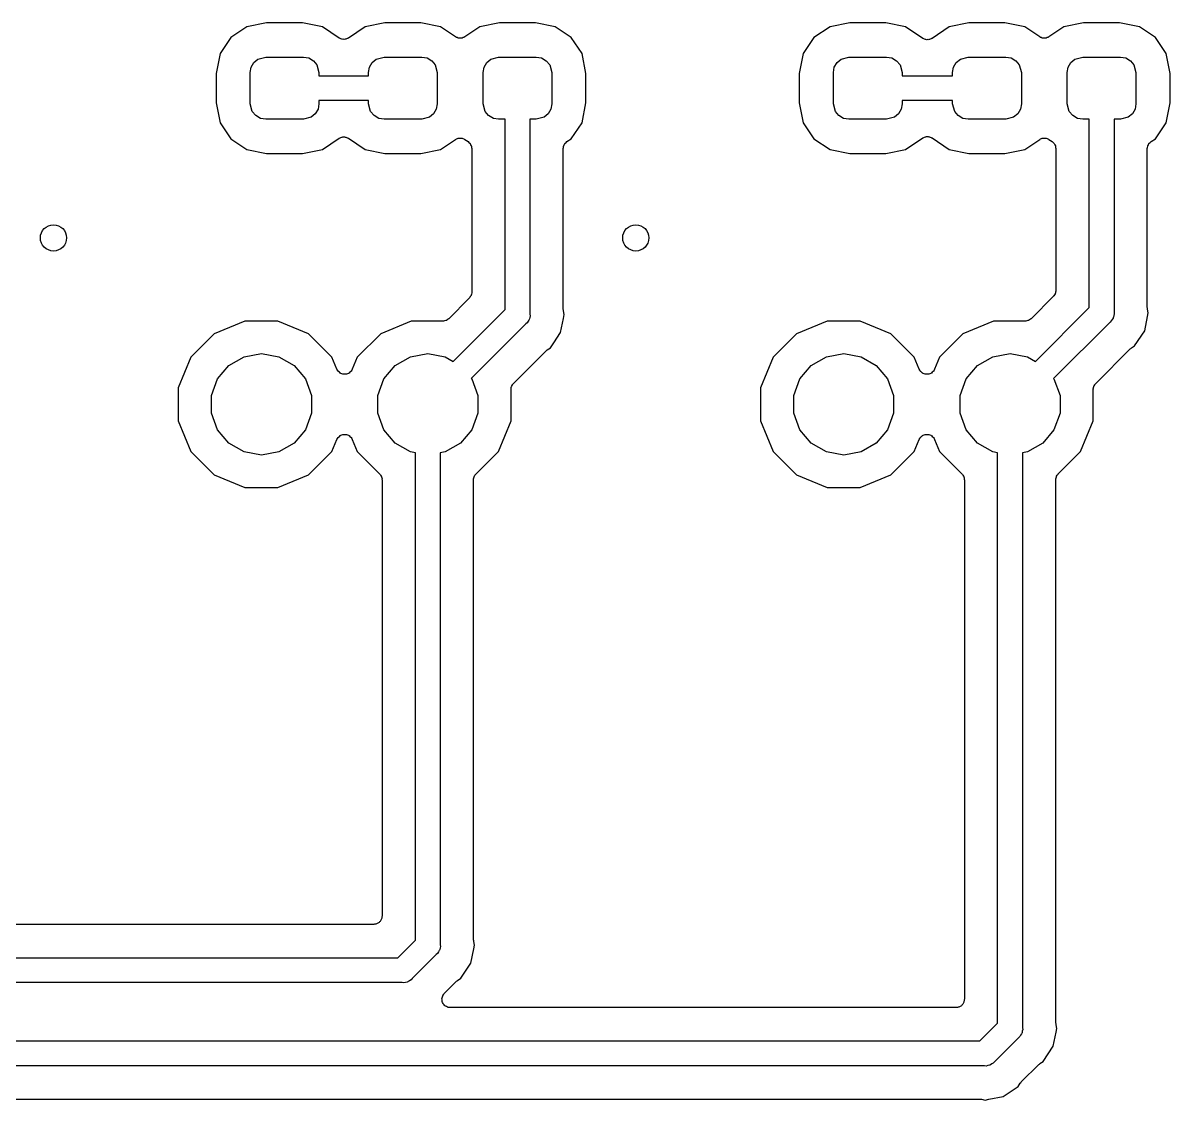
# Model space of a CAD drawing. Extents: x 40 to 164, y -163 to -60.
# Drawn here: x 82.85 to 100.36, y -146.13 to -129.69 of the extents above; entities that cross this region are included whole.
import ezdxf

# ---------------------------------------------------------------- set-up
doc = ezdxf.new("R2010")
doc.units = 0
doc.header["$MEASUREMENT"] = 0
doc.layers.add('BLACK', color=7, linetype='CONTINUOUS')

msp = doc.modelspace()

# ---------------------------------------------------------------- linework, layer by layer
at = {"layer": 'BLACK', "linetype": 'CONTINUOUS'}
for p, q in [((86.2634, -129.748), (86.0183, -129.911)), ((86.565, -129.688), (86.2634, -129.748)), ((87.115, -129.688), (86.565, -129.688)), ((87.4166, -129.748), (87.115, -129.688)), ((87.6724, -129.919), (87.4166, -129.748)), ((88.0694, -129.748), (87.8136, -129.919)), ((88.371, -129.688), (88.0694, -129.748)), ((88.921, -129.688), (88.371, -129.688)), ((89.2226, -129.748), (88.921, -129.688)), ((89.4504, -129.9), (89.2226, -129.748)), ((89.8194, -129.748), (89.5916, -129.9)), ((90.121, -129.688), (89.8194, -129.748)), ((90.671, -129.688), (90.121, -129.688)), ((90.9726, -129.748), (90.671, -129.688)), ((91.2177, -129.911), (90.9726, -129.748)), ((95.1674, -129.748), (94.9223, -129.911)), ((95.469, -129.688), (95.1674, -129.748)), ((96.019, -129.688), (95.469, -129.688)), ((96.3206, -129.748), (96.019, -129.688)), ((96.5834, -129.923), (96.3206, -129.748)), ((96.9874, -129.748), (96.7246, -129.923)), ((97.289, -129.688), (96.9874, -129.748)), ((97.839, -129.688), (97.289, -129.688)), ((98.1406, -129.748), (97.839, -129.688)), ((98.3684, -129.9), (98.1406, -129.748)), ((98.7374, -129.748), (98.5096, -129.9)), ((99.039, -129.688), (98.7374, -129.748)), ((99.589, -129.688), (99.039, -129.688)), ((99.8906, -129.748), (99.589, -129.688)), ((100.136, -129.911), (99.8906, -129.748)), ((86.0183, -129.911), (85.8546, -130.156)), ((87.6801, -129.922), (87.6724, -129.919)), ((87.6868, -129.927), (87.6801, -129.922)), ((87.7001, -129.931), (87.6868, -129.927)), ((87.7128, -129.936), (87.7001, -129.931)), ((87.7212, -129.937), (87.7128, -129.936)), ((87.7292, -129.939), (87.7212, -129.937)), ((87.743, -129.938), (87.7292, -129.939)), ((87.7568, -129.939), (87.743, -129.938)), ((87.7648, -129.937), (87.7568, -129.939)), ((87.7732, -129.936), (87.7648, -129.937)), ((87.7859, -129.931), (87.7732, -129.936)), ((87.7992, -129.927), (87.7859, -129.931)), ((87.8059, -129.922), (87.7992, -129.927)), ((87.8136, -129.919), (87.8059, -129.922)), ((89.4581, -129.903), (89.4504, -129.9)), ((89.4648, -129.908), (89.4581, -129.903)), ((89.4781, -129.912), (89.4648, -129.908)), ((89.4908, -129.918), (89.4781, -129.912)), ((89.4992, -129.918), (89.4908, -129.918)), ((89.5072, -129.92), (89.4992, -129.918)), ((89.521, -129.92), (89.5072, -129.92)), ((89.5348, -129.92), (89.521, -129.92)), ((89.5428, -129.918), (89.5348, -129.92)), ((89.5512, -129.918), (89.5428, -129.918)), ((89.5639, -129.912), (89.5512, -129.918)), ((89.5772, -129.908), (89.5639, -129.912)), ((89.5839, -129.903), (89.5772, -129.908)), ((89.5916, -129.9), (89.5839, -129.903)), ((91.3814, -130.156), (91.2177, -129.911)), ((94.9223, -129.911), (94.7586, -130.156)), ((96.5911, -129.927), (96.5834, -129.923)), ((96.5978, -129.931), (96.5911, -129.927)), ((96.6111, -129.935), (96.5978, -129.931)), ((96.6238, -129.941), (96.6111, -129.935)), ((96.6322, -129.941), (96.6238, -129.941)), ((96.6402, -129.944), (96.6322, -129.941)), ((96.654, -129.943), (96.6402, -129.944)), ((96.6678, -129.944), (96.654, -129.943)), ((96.6758, -129.941), (96.6678, -129.944)), ((96.6842, -129.941), (96.6758, -129.941)), ((96.6969, -129.935), (96.6842, -129.941)), ((96.7102, -129.931), (96.6969, -129.935)), ((96.7169, -129.927), (96.7102, -129.931)), ((96.7246, -129.923), (96.7169, -129.927)), ((98.3761, -129.903), (98.3684, -129.9)), ((98.3828, -129.908), (98.3761, -129.903)), ((98.3961, -129.912), (98.3828, -129.908)), ((98.4088, -129.918), (98.3961, -129.912)), ((98.4172, -129.918), (98.4088, -129.918)), ((98.4252, -129.92), (98.4172, -129.918)), ((98.439, -129.92), (98.4252, -129.92)), ((98.4528, -129.92), (98.439, -129.92)), ((98.4608, -129.918), (98.4528, -129.92)), ((98.4692, -129.918), (98.4608, -129.918)), ((98.4819, -129.912), (98.4692, -129.918)), ((98.4952, -129.908), (98.4819, -129.912)), ((98.5019, -129.903), (98.4952, -129.908)), ((98.5096, -129.9), (98.5019, -129.903)), ((100.299, -130.156), (100.136, -129.911)), ((85.8546, -130.156), (85.7946, -130.458)), ((86.3293, -130.364), (86.3706, -130.293)), ((86.3706, -130.293), (86.4337, -130.24)), ((86.4337, -130.24), (86.5525, -130.208)), ((86.5525, -130.208), (87.1275, -130.208)), ((87.1275, -130.208), (87.2087, -130.222)), ((87.2087, -130.222), (87.2802, -130.264)), ((87.2802, -130.264), (87.3332, -130.327)), ((88.1353, -130.364), (88.1766, -130.293)), ((88.1766, -130.293), (88.2398, -130.24)), ((88.2398, -130.24), (88.3585, -130.208)), ((88.3585, -130.208), (88.9335, -130.208)), ((88.9335, -130.208), (89.0147, -130.222)), ((89.0147, -130.222), (89.0862, -130.264)), ((89.0862, -130.264), (89.1392, -130.327)), ((89.8853, -130.364), (89.9266, -130.293)), ((89.9266, -130.293), (89.9898, -130.24)), ((89.9898, -130.24), (90.1085, -130.208)), ((90.1085, -130.208), (90.6835, -130.208)), ((90.6835, -130.208), (90.7647, -130.222)), ((90.7647, -130.222), (90.8362, -130.264)), ((90.8362, -130.264), (90.8892, -130.327)), ((91.4414, -130.458), (91.3814, -130.156)), ((94.7586, -130.156), (94.6986, -130.458)), ((95.2333, -130.364), (95.2746, -130.293)), ((95.2746, -130.293), (95.3377, -130.24)), ((95.3377, -130.24), (95.4565, -130.208)), ((95.4565, -130.208), (96.0315, -130.208)), ((96.0315, -130.208), (96.1127, -130.222)), ((96.1127, -130.222), (96.1842, -130.264)), ((96.1842, -130.264), (96.2372, -130.327)), ((97.0533, -130.364), (97.0946, -130.293)), ((97.0946, -130.293), (97.1577, -130.24)), ((97.1577, -130.24), (97.2765, -130.208)), ((97.2765, -130.208), (97.8515, -130.208)), ((97.8515, -130.208), (97.9327, -130.222)), ((97.9327, -130.222), (98.0042, -130.264)), ((98.0042, -130.264), (98.0572, -130.327)), ((98.8033, -130.364), (98.8446, -130.293)), ((98.8446, -130.293), (98.9077, -130.24)), ((98.9077, -130.24), (99.0265, -130.208)), ((99.0265, -130.208), (99.6015, -130.208)), ((99.6015, -130.208), (99.6827, -130.222)), ((99.6827, -130.222), (99.7542, -130.264)), ((99.7542, -130.264), (99.8072, -130.327)), ((100.359, -130.458), (100.299, -130.156)), ((85.7946, -130.458), (85.7946, -130.908)), ((86.315, -130.445), (86.3293, -130.364)), ((86.315, -130.921), (86.315, -130.445)), ((87.3332, -130.327), (87.365, -130.445)), ((87.365, -130.445), (87.365, -130.493)), ((88.121, -130.445), (88.1353, -130.364)), ((88.121, -130.493), (88.121, -130.445)), ((89.1392, -130.327), (89.171, -130.445)), ((89.171, -130.445), (89.171, -130.921)), ((89.871, -130.445), (89.8853, -130.364)), ((89.871, -130.921), (89.871, -130.445)), ((90.8892, -130.327), (90.921, -130.445)), ((90.921, -130.445), (90.921, -130.921)), ((91.4414, -130.908), (91.4414, -130.458)), ((94.6986, -130.458), (94.6986, -130.908)), ((95.219, -130.445), (95.2333, -130.364)), ((95.219, -130.921), (95.219, -130.445)), ((96.2372, -130.327), (96.269, -130.445)), ((96.269, -130.445), (96.269, -130.493)), ((97.039, -130.445), (97.0533, -130.364)), ((97.039, -130.493), (97.039, -130.445)), ((98.0572, -130.327), (98.089, -130.445)), ((98.089, -130.445), (98.089, -130.921)), ((98.789, -130.445), (98.8033, -130.364)), ((98.789, -130.921), (98.789, -130.445)), ((99.8072, -130.327), (99.839, -130.445)), ((99.839, -130.445), (99.839, -130.921)), ((100.359, -130.908), (100.359, -130.458)), ((87.365, -130.493), (88.121, -130.493)), ((96.269, -130.493), (97.039, -130.493)), ((85.7946, -130.908), (85.8546, -131.21)), ((86.3468, -131.039), (86.315, -130.921)), ((87.365, -130.921), (87.3507, -131.002)), ((88.121, -130.874), (87.365, -130.874)), ((87.365, -130.874), (87.365, -130.921)), ((88.121, -130.921), (88.121, -130.874)), ((88.1528, -131.039), (88.121, -130.921)), ((89.171, -130.921), (89.1567, -131.002)), ((89.9028, -131.039), (89.871, -130.921)), ((90.921, -130.921), (90.9067, -131.002)), ((91.3814, -131.21), (91.4414, -130.908)), ((94.6986, -130.908), (94.7586, -131.21)), ((95.2508, -131.039), (95.219, -130.921)), ((96.269, -130.921), (96.2547, -131.002)), ((97.039, -130.874), (96.269, -130.874)), ((96.269, -130.874), (96.269, -130.921)), ((97.039, -130.921), (97.039, -130.874)), ((97.0708, -131.039), (97.039, -130.921)), ((98.089, -130.921), (98.0747, -131.002)), ((98.8208, -131.039), (98.789, -130.921)), ((99.839, -130.921), (99.8247, -131.002)), ((100.299, -131.21), (100.359, -130.908)), ((86.3998, -131.102), (86.3468, -131.039)), ((86.4713, -131.144), (86.3998, -131.102)), ((86.5525, -131.158), (86.4713, -131.144)), ((87.1275, -131.158), (86.5525, -131.158)), ((87.2462, -131.126), (87.1275, -131.158)), ((87.3094, -131.073), (87.2462, -131.126)), ((87.3507, -131.002), (87.3094, -131.073)), ((88.2058, -131.102), (88.1528, -131.039)), ((88.2773, -131.144), (88.2058, -131.102)), ((88.3585, -131.158), (88.2773, -131.144)), ((88.9335, -131.158), (88.3585, -131.158)), ((89.0523, -131.126), (88.9335, -131.158)), ((89.1154, -131.073), (89.0523, -131.126)), ((89.1567, -131.002), (89.1154, -131.073)), ((89.9558, -131.102), (89.9028, -131.039)), ((90.0273, -131.144), (89.9558, -131.102)), ((90.1085, -131.158), (90.0273, -131.144)), ((90.2055, -131.158), (90.1085, -131.158)), ((90.2055, -134.061), (90.2055, -131.158)), ((90.6835, -131.158), (90.5865, -131.158)), ((90.5865, -131.158), (90.5865, -134.132)), ((90.8023, -131.126), (90.6835, -131.158)), ((90.8654, -131.073), (90.8023, -131.126)), ((90.9067, -131.002), (90.8654, -131.073)), ((95.3038, -131.102), (95.2508, -131.039)), ((95.3753, -131.144), (95.3038, -131.102)), ((95.4565, -131.158), (95.3753, -131.144)), ((96.0315, -131.158), (95.4565, -131.158)), ((96.1502, -131.126), (96.0315, -131.158)), ((96.2134, -131.073), (96.1502, -131.126)), ((96.2547, -131.002), (96.2134, -131.073)), ((97.1238, -131.102), (97.0708, -131.039)), ((97.1953, -131.144), (97.1238, -131.102)), ((97.2765, -131.158), (97.1953, -131.144)), ((97.8515, -131.158), (97.2765, -131.158)), ((97.9702, -131.126), (97.8515, -131.158)), ((98.0334, -131.073), (97.9702, -131.126)), ((98.0747, -131.002), (98.0334, -131.073)), ((98.8738, -131.102), (98.8208, -131.039)), ((98.9453, -131.144), (98.8738, -131.102)), ((99.0265, -131.158), (98.9453, -131.144)), ((99.1235, -131.158), (99.0265, -131.158)), ((99.1235, -134.033), (99.1235, -131.158)), ((99.6015, -131.158), (99.5045, -131.158)), ((99.5045, -131.158), (99.5045, -134.104)), ((99.7202, -131.126), (99.6015, -131.158)), ((99.7834, -131.073), (99.7202, -131.126)), ((99.8247, -131.002), (99.7834, -131.073)), ((85.8546, -131.21), (86.0183, -131.455)), ((91.2177, -131.455), (91.3814, -131.21)), ((94.7586, -131.21), (94.9223, -131.455)), ((100.136, -131.455), (100.299, -131.21)), ((86.0183, -131.455), (86.2634, -131.618)), ((87.4166, -131.618), (87.6724, -131.447)), ((87.6724, -131.447), (87.6801, -131.444)), ((87.6801, -131.444), (87.6868, -131.439)), ((87.6868, -131.439), (87.7001, -131.435)), ((87.7001, -131.435), (87.7128, -131.43)), ((87.7128, -131.43), (87.7212, -131.429)), ((87.7212, -131.429), (87.7292, -131.427)), ((87.7292, -131.427), (87.743, -131.428)), ((87.743, -131.428), (87.7568, -131.427)), ((87.7568, -131.427), (87.7648, -131.429)), ((87.7648, -131.429), (87.7732, -131.43)), ((87.7732, -131.43), (87.7859, -131.435)), ((87.7859, -131.435), (87.7992, -131.439)), ((87.7992, -131.439), (87.8059, -131.444)), ((87.8059, -131.444), (87.8136, -131.447)), ((87.8136, -131.447), (88.0694, -131.618)), ((89.2226, -131.618), (89.4504, -131.466)), ((89.4504, -131.466), (89.4581, -131.463)), ((89.4581, -131.463), (89.4648, -131.458)), ((89.4648, -131.458), (89.4781, -131.454)), ((89.4781, -131.454), (89.4908, -131.448)), ((89.4908, -131.448), (89.4992, -131.448)), ((89.4992, -131.448), (89.5072, -131.446)), ((89.5072, -131.446), (89.521, -131.446)), ((89.521, -131.446), (89.5348, -131.446)), ((89.5348, -131.446), (89.5428, -131.448)), ((89.5428, -131.448), (89.5512, -131.448)), ((89.5512, -131.448), (89.5639, -131.454)), ((89.5639, -131.454), (89.5772, -131.458)), ((89.5772, -131.458), (89.5839, -131.463)), ((89.5839, -131.463), (89.5916, -131.466)), ((89.5916, -131.466), (89.6411, -131.499)), ((89.6411, -131.499), (89.654, -131.512)), ((89.654, -131.512), (89.6678, -131.523)), ((89.6678, -131.523), (89.6699, -131.527)), ((91.1221, -131.527), (91.1242, -131.523)), ((91.1242, -131.523), (91.138, -131.512)), ((91.138, -131.512), (91.1509, -131.499)), ((91.1509, -131.499), (91.2177, -131.455)), ((94.9223, -131.455), (95.1674, -131.618)), ((96.3206, -131.618), (96.5834, -131.443)), ((96.5834, -131.443), (96.5911, -131.439)), ((96.5911, -131.439), (96.5978, -131.435)), ((96.5978, -131.435), (96.6111, -131.431)), ((96.6111, -131.431), (96.6238, -131.425)), ((96.6238, -131.425), (96.6322, -131.425)), ((96.6322, -131.425), (96.6402, -131.422)), ((96.6402, -131.422), (96.654, -131.423)), ((96.654, -131.423), (96.6678, -131.422)), ((96.6678, -131.422), (96.6758, -131.425)), ((96.6758, -131.425), (96.6842, -131.425)), ((96.6842, -131.425), (96.6969, -131.431)), ((96.6969, -131.431), (96.7102, -131.435)), ((96.7102, -131.435), (96.7169, -131.439)), ((96.7169, -131.439), (96.7246, -131.443)), ((96.7246, -131.443), (96.9874, -131.618)), ((98.1406, -131.618), (98.3684, -131.466)), ((98.3684, -131.466), (98.3761, -131.463)), ((98.3761, -131.463), (98.3828, -131.458)), ((98.3828, -131.458), (98.3961, -131.454)), ((98.3961, -131.454), (98.4088, -131.448)), ((98.4088, -131.448), (98.4172, -131.448)), ((98.4172, -131.448), (98.4252, -131.446)), ((98.4252, -131.446), (98.439, -131.446)), ((98.439, -131.446), (98.4528, -131.446)), ((98.4528, -131.446), (98.4608, -131.448)), ((98.4608, -131.448), (98.4692, -131.448)), ((98.4692, -131.448), (98.4819, -131.454)), ((98.4819, -131.454), (98.4952, -131.458)), ((98.4952, -131.458), (98.5019, -131.463)), ((98.5019, -131.463), (98.5096, -131.466)), ((98.5096, -131.466), (98.5591, -131.499)), ((98.5591, -131.499), (98.572, -131.512)), ((98.572, -131.512), (98.5858, -131.523)), ((98.5858, -131.523), (98.5879, -131.527)), ((100.04, -131.527), (100.042, -131.523)), ((100.042, -131.523), (100.056, -131.512)), ((100.056, -131.512), (100.069, -131.499)), ((100.069, -131.499), (100.136, -131.455)), ((86.2634, -131.618), (86.565, -131.678)), ((86.565, -131.678), (87.115, -131.678)), ((87.115, -131.678), (87.4166, -131.618)), ((88.0694, -131.618), (88.371, -131.678)), ((88.371, -131.678), (88.921, -131.678)), ((88.921, -131.678), (89.2226, -131.618)), ((89.6699, -131.527), (89.6729, -131.53)), ((89.6729, -131.53), (89.6809, -131.546)), ((89.6809, -131.546), (89.6898, -131.561)), ((89.6898, -131.561), (89.6906, -131.566)), ((89.6906, -131.566), (89.6924, -131.569)), ((89.6924, -131.569), (89.6944, -131.587)), ((89.6944, -131.587), (89.6975, -131.605)), ((89.6975, -131.605), (89.6975, -133.798)), ((91.0945, -131.605), (91.0976, -131.587)), ((91.0945, -134.059), (91.0945, -131.605)), ((91.0976, -131.587), (91.0996, -131.569)), ((91.0996, -131.569), (91.1014, -131.566)), ((91.1014, -131.566), (91.1022, -131.561)), ((91.1022, -131.561), (91.1111, -131.546)), ((91.1111, -131.546), (91.1191, -131.53)), ((91.1191, -131.53), (91.1221, -131.527)), ((95.1674, -131.618), (95.469, -131.678)), ((95.469, -131.678), (96.019, -131.678)), ((96.019, -131.678), (96.3206, -131.618)), ((96.9874, -131.618), (97.289, -131.678)), ((97.289, -131.678), (97.839, -131.678)), ((97.839, -131.678), (98.1406, -131.618)), ((98.5879, -131.527), (98.5909, -131.53)), ((98.5909, -131.53), (98.5989, -131.546)), ((98.5989, -131.546), (98.6078, -131.561)), ((98.6078, -131.561), (98.6086, -131.566)), ((98.6086, -131.566), (98.6104, -131.569)), ((98.6104, -131.569), (98.6124, -131.587)), ((98.6124, -131.587), (98.6155, -131.605)), ((98.6155, -131.605), (98.6155, -133.77)), ((100.012, -131.605), (100.016, -131.587)), ((100.012, -134.031), (100.012, -131.605)), ((100.016, -131.587), (100.018, -131.569)), ((100.018, -131.569), (100.019, -131.566)), ((100.019, -131.566), (100.02, -131.561)), ((100.02, -131.561), (100.029, -131.546)), ((100.029, -131.546), (100.037, -131.53)), ((100.037, -131.53), (100.04, -131.527)), ((89.6975, -133.798), (89.6965, -133.804)), ((98.6107, -133.797), (98.6078, -133.814)), ((98.615, -133.781), (98.6107, -133.797)), ((98.6155, -133.77), (98.6145, -133.776)), ((98.6145, -133.776), (98.615, -133.781)), ((89.6603, -133.888), (89.3464, -134.202)), ((89.6635, -133.883), (89.6603, -133.888)), ((89.6678, -133.88), (89.6635, -133.883)), ((89.6761, -133.865), (89.6678, -133.88)), ((89.6856, -133.852), (89.6761, -133.865)), ((89.687, -133.846), (89.6856, -133.852)), ((89.6898, -133.842), (89.687, -133.846)), ((89.6927, -133.825), (89.6898, -133.842)), ((89.697, -133.809), (89.6927, -133.825)), ((89.6965, -133.804), (89.697, -133.809)), ((98.5783, -133.86), (98.2364, -134.202)), ((98.5815, -133.855), (98.5783, -133.86)), ((98.5858, -133.852), (98.5815, -133.855)), ((98.5941, -133.837), (98.5858, -133.852)), ((98.6036, -133.824), (98.5941, -133.837)), ((98.605, -133.818), (98.6036, -133.824)), ((98.6078, -133.814), (98.605, -133.818)), ((89.414, -134.853), (90.2055, -134.061)), ((90.5865, -134.132), (90.5887, -134.157)), ((91.0967, -134.071), (91.0945, -134.059)), ((91.0969, -134.083), (91.0967, -134.071)), ((91.1082, -134.14), (91.0969, -134.083)), ((91.0969, -134.197), (91.1082, -134.14)), ((98.304, -134.853), (99.1235, -134.033)), ((99.5067, -134.129), (99.5002, -134.153)), ((99.5045, -134.104), (99.5067, -134.129)), ((100.015, -134.043), (100.012, -134.031)), ((100.015, -134.055), (100.015, -134.043)), ((100.026, -134.112), (100.015, -134.055)), ((100.015, -134.169), (100.026, -134.112)), ((86.2344, -134.239), (85.7676, -134.432)), ((86.7396, -134.239), (86.2344, -134.239)), ((87.2064, -134.432), (86.7396, -134.239)), ((88.7744, -134.239), (88.3076, -134.432)), ((89.2566, -134.239), (88.7744, -134.239)), ((89.2621, -134.238), (89.2566, -134.239)), ((89.2676, -134.239), (89.2621, -134.238)), ((89.2837, -134.234), (89.2676, -134.239)), ((89.3, -134.231), (89.2837, -134.234)), ((89.3048, -134.229), (89.3, -134.231)), ((89.3102, -134.227), (89.3048, -134.229)), ((89.3238, -134.218), (89.3102, -134.227)), ((89.3382, -134.209), (89.3238, -134.218)), ((89.3418, -134.205), (89.3382, -134.209)), ((89.3464, -134.202), (89.3418, -134.205)), ((90.5248, -134.281), (89.6908, -135.115)), ((90.5442, -134.264), (90.5248, -134.281)), ((90.5568, -134.242), (90.5442, -134.264)), ((90.5713, -134.222), (90.5568, -134.242)), ((90.5735, -134.214), (90.5713, -134.222)), ((90.5778, -134.206), (90.5735, -134.214)), ((90.5822, -134.181), (90.5778, -134.206)), ((90.5887, -134.157), (90.5822, -134.181)), ((91.054, -134.413), (91.0969, -134.197)), ((91.0969, -134.197), (91.0969, -134.197)), ((95.1244, -134.239), (94.6576, -134.432)), ((95.6296, -134.239), (95.1244, -134.239)), ((96.0964, -134.432), (95.6296, -134.239)), ((97.6644, -134.239), (97.1976, -134.432)), ((98.1466, -134.239), (97.6644, -134.239)), ((98.1521, -134.238), (98.1466, -134.239)), ((98.1576, -134.239), (98.1521, -134.238)), ((98.1737, -134.234), (98.1576, -134.239)), ((98.19, -134.231), (98.1737, -134.234)), ((98.1948, -134.229), (98.19, -134.231)), ((98.2002, -134.227), (98.1948, -134.229)), ((98.2138, -134.218), (98.2002, -134.227)), ((98.2282, -134.209), (98.2138, -134.218)), ((98.2318, -134.205), (98.2282, -134.209)), ((98.2364, -134.202), (98.2318, -134.205)), ((99.4428, -134.253), (98.5808, -135.115)), ((99.4622, -134.236), (99.4428, -134.253)), ((99.4748, -134.214), (99.4622, -134.236)), ((99.4893, -134.194), (99.4748, -134.214)), ((99.4915, -134.186), (99.4893, -134.194)), ((99.4958, -134.178), (99.4915, -134.186)), ((99.5002, -134.153), (99.4958, -134.178)), ((99.972, -134.385), (100.015, -134.169)), ((100.015, -134.169), (100.015, -134.169)), ((85.7676, -134.432), (85.4103, -134.79)), ((87.5637, -134.79), (87.2064, -134.432)), ((88.3076, -134.432), (87.9503, -134.79)), ((90.9503, -134.568), (91.054, -134.413)), ((94.6576, -134.432), (94.3003, -134.79)), ((96.4537, -134.79), (96.0964, -134.432)), ((97.1976, -134.432), (96.8403, -134.79)), ((99.8176, -134.616), (99.972, -134.385)), ((90.8427, -134.684), (90.8517, -134.676)), ((90.8517, -134.676), (90.8996, -134.644)), ((90.8996, -134.644), (90.9503, -134.568)), ((99.2242, -135.19), (99.7504, -134.663)), ((99.7504, -134.663), (99.7606, -134.656)), ((99.7606, -134.656), (99.7697, -134.648)), ((99.7697, -134.648), (99.8176, -134.616)), ((85.4103, -134.79), (85.217, -135.256)), ((85.9896, -134.916), (86.2224, -134.782)), ((86.2224, -134.782), (86.487, -134.735)), ((86.487, -134.735), (86.7516, -134.782)), ((86.7516, -134.782), (86.9844, -134.916)), ((87.6397, -134.973), (87.5637, -134.79)), ((87.9503, -134.79), (87.8743, -134.973)), ((88.5296, -134.916), (88.7624, -134.782)), ((88.7624, -134.782), (89.027, -134.735)), ((89.027, -134.735), (89.2916, -134.782)), ((89.2916, -134.782), (89.414, -134.853)), ((90.3342, -135.19), (90.8324, -134.691)), ((90.8324, -134.691), (90.8427, -134.684)), ((94.3003, -134.79), (94.107, -135.256)), ((94.8796, -134.916), (95.1124, -134.782)), ((95.1124, -134.782), (95.377, -134.735)), ((95.377, -134.735), (95.6416, -134.782)), ((95.6416, -134.782), (95.8744, -134.916)), ((96.5297, -134.973), (96.4537, -134.79)), ((96.8403, -134.79), (96.7643, -134.973)), ((97.4196, -134.916), (97.6524, -134.782)), ((97.6524, -134.782), (97.917, -134.735)), ((97.917, -134.735), (98.1816, -134.782)), ((98.1816, -134.782), (98.304, -134.853)), ((85.8169, -135.122), (85.9896, -134.916)), ((86.9844, -134.916), (87.1571, -135.122)), ((87.6486, -134.987), (87.6397, -134.973)), ((87.6562, -135.002), (87.6486, -134.987)), ((87.6604, -135.006), (87.6562, -135.002)), ((87.6634, -135.01), (87.6604, -135.006)), ((87.6765, -135.02), (87.6634, -135.01)), ((87.6888, -135.032), (87.6765, -135.02)), ((87.8375, -135.02), (87.8252, -135.032)), ((87.8506, -135.01), (87.8375, -135.02)), ((87.8536, -135.006), (87.8506, -135.01)), ((87.8578, -135.002), (87.8536, -135.006)), ((87.8654, -134.987), (87.8578, -135.002)), ((87.8743, -134.973), (87.8654, -134.987)), ((88.3569, -135.122), (88.5296, -134.916)), ((94.7069, -135.122), (94.8796, -134.916)), ((95.8744, -134.916), (96.0471, -135.122)), ((96.5386, -134.987), (96.5297, -134.973)), ((96.5462, -135.002), (96.5386, -134.987)), ((96.5504, -135.006), (96.5462, -135.002)), ((96.5534, -135.01), (96.5504, -135.006)), ((96.5665, -135.02), (96.5534, -135.01)), ((96.5788, -135.032), (96.5665, -135.02)), ((96.7275, -135.02), (96.7152, -135.032)), ((96.7406, -135.01), (96.7275, -135.02)), ((96.7436, -135.006), (96.7406, -135.01)), ((96.7478, -135.002), (96.7436, -135.006)), ((96.7554, -134.987), (96.7478, -135.002)), ((96.7643, -134.973), (96.7554, -134.987)), ((97.2469, -135.122), (97.4196, -134.916)), ((85.725, -135.375), (85.8169, -135.122)), ((87.1571, -135.122), (87.249, -135.375)), ((87.6939, -135.034), (87.6888, -135.032)), ((87.6984, -135.037), (87.6939, -135.034)), ((87.7142, -135.042), (87.6984, -135.037)), ((87.7295, -135.049), (87.7142, -135.042)), ((87.7351, -135.049), (87.7295, -135.049)), ((87.7404, -135.05), (87.7351, -135.049)), ((87.757, -135.05), (87.7404, -135.05)), ((87.7736, -135.05), (87.757, -135.05)), ((87.7789, -135.049), (87.7736, -135.05)), ((87.7845, -135.049), (87.7789, -135.049)), ((87.7998, -135.042), (87.7845, -135.049)), ((87.8156, -135.037), (87.7998, -135.042)), ((87.8201, -135.034), (87.8156, -135.037)), ((87.8252, -135.032), (87.8201, -135.034)), ((88.265, -135.375), (88.3569, -135.122)), ((89.6908, -135.115), (89.6971, -135.122)), ((89.6971, -135.122), (89.789, -135.375)), ((90.3184, -135.212), (90.3267, -135.198)), ((90.3267, -135.198), (90.331, -135.194)), ((90.331, -135.194), (90.3342, -135.19)), ((94.615, -135.375), (94.7069, -135.122)), ((96.0471, -135.122), (96.139, -135.375)), ((96.5839, -135.034), (96.5788, -135.032)), ((96.5884, -135.037), (96.5839, -135.034)), ((96.6042, -135.042), (96.5884, -135.037)), ((96.6195, -135.049), (96.6042, -135.042)), ((96.6251, -135.049), (96.6195, -135.049)), ((96.6304, -135.05), (96.6251, -135.049)), ((96.647, -135.05), (96.6304, -135.05)), ((96.6636, -135.05), (96.647, -135.05)), ((96.6689, -135.049), (96.6636, -135.05)), ((96.6745, -135.049), (96.6689, -135.049)), ((96.6898, -135.042), (96.6745, -135.049)), ((96.7056, -135.037), (96.6898, -135.042)), ((96.7101, -135.034), (96.7056, -135.037)), ((96.7152, -135.032), (96.7101, -135.034)), ((97.155, -135.375), (97.2469, -135.122)), ((98.5808, -135.115), (98.5871, -135.122)), ((98.5871, -135.122), (98.679, -135.375)), ((99.2084, -135.212), (99.2167, -135.198)), ((99.2167, -135.198), (99.221, -135.194)), ((99.221, -135.194), (99.2242, -135.19)), ((85.217, -135.256), (85.217, -135.762)), ((85.725, -135.643), (85.725, -135.375)), ((87.249, -135.375), (87.249, -135.643)), ((88.265, -135.643), (88.265, -135.375)), ((89.789, -135.375), (89.789, -135.643)), ((90.297, -135.279), (90.298, -135.274)), ((90.297, -135.762), (90.297, -135.279)), ((90.2975, -135.268), (90.3018, -135.252)), ((90.298, -135.274), (90.2975, -135.268)), ((90.3018, -135.252), (90.3047, -135.236)), ((90.3047, -135.236), (90.3075, -135.231)), ((90.3075, -135.231), (90.3089, -135.226)), ((90.3089, -135.226), (90.3184, -135.212)), ((94.107, -135.256), (94.107, -135.762)), ((94.615, -135.643), (94.615, -135.375)), ((96.139, -135.375), (96.139, -135.643)), ((97.155, -135.643), (97.155, -135.375)), ((98.679, -135.375), (98.679, -135.643)), ((99.187, -135.279), (99.188, -135.274)), ((99.187, -135.762), (99.187, -135.279)), ((99.1875, -135.268), (99.1918, -135.252)), ((99.188, -135.274), (99.1875, -135.268)), ((99.1918, -135.252), (99.1947, -135.236)), ((99.1947, -135.236), (99.1975, -135.231)), ((99.1975, -135.231), (99.1989, -135.226)), ((99.1989, -135.226), (99.2084, -135.212)), ((85.8169, -135.896), (85.725, -135.643)), ((87.249, -135.643), (87.1571, -135.896)), ((88.3569, -135.896), (88.265, -135.643)), ((89.789, -135.643), (89.6971, -135.896)), ((94.7069, -135.896), (94.615, -135.643)), ((96.139, -135.643), (96.0471, -135.896)), ((97.2469, -135.896), (97.155, -135.643)), ((98.679, -135.643), (98.5871, -135.896)), ((85.217, -135.762), (85.4103, -136.228)), ((85.9896, -136.102), (85.8169, -135.896)), ((87.1571, -135.896), (86.9844, -136.102)), ((88.5296, -136.102), (88.3569, -135.896)), ((89.6971, -135.896), (89.5244, -136.102)), ((90.1037, -136.228), (90.297, -135.762)), ((94.107, -135.762), (94.3003, -136.228)), ((94.8796, -136.102), (94.7069, -135.896)), ((96.0471, -135.896), (95.8744, -136.102)), ((97.4196, -136.102), (97.2469, -135.896)), ((98.5871, -135.896), (98.4144, -136.102)), ((98.9937, -136.228), (99.187, -135.762)), ((87.5637, -136.228), (87.6397, -136.045)), ((87.6397, -136.045), (87.6486, -136.031)), ((87.6486, -136.031), (87.6562, -136.016)), ((87.6562, -136.016), (87.6604, -136.012)), ((87.6604, -136.012), (87.6634, -136.008)), ((87.6634, -136.008), (87.6765, -135.998)), ((87.6765, -135.998), (87.6888, -135.986)), ((87.6888, -135.986), (87.6939, -135.984)), ((87.6939, -135.984), (87.6984, -135.981)), ((87.6984, -135.981), (87.7142, -135.976)), ((87.7142, -135.976), (87.7295, -135.969)), ((87.7295, -135.969), (87.7351, -135.969)), ((87.7351, -135.969), (87.7404, -135.968)), ((87.7404, -135.968), (87.757, -135.968)), ((87.757, -135.968), (87.7736, -135.968)), ((87.7736, -135.968), (87.7789, -135.969)), ((87.7789, -135.969), (87.7845, -135.969)), ((87.7845, -135.969), (87.7998, -135.976)), ((87.7998, -135.976), (87.8156, -135.981)), ((87.8156, -135.981), (87.8201, -135.984)), ((87.8201, -135.984), (87.8252, -135.986)), ((87.8252, -135.986), (87.8375, -135.998)), ((87.8375, -135.998), (87.8506, -136.008)), ((87.8506, -136.008), (87.8536, -136.012)), ((87.8536, -136.012), (87.8578, -136.016)), ((87.8578, -136.016), (87.8654, -136.031)), ((87.8654, -136.031), (87.8743, -136.045)), ((87.8743, -136.045), (87.9503, -136.228)), ((96.4537, -136.228), (96.5297, -136.045)), ((96.5297, -136.045), (96.5386, -136.031)), ((96.5386, -136.031), (96.5462, -136.016)), ((96.5462, -136.016), (96.5504, -136.012)), ((96.5504, -136.012), (96.5534, -136.008)), ((96.5534, -136.008), (96.5665, -135.998)), ((96.5665, -135.998), (96.5788, -135.986)), ((96.5788, -135.986), (96.5839, -135.984)), ((96.5839, -135.984), (96.5884, -135.981)), ((96.5884, -135.981), (96.6042, -135.976)), ((96.6042, -135.976), (96.6195, -135.969)), ((96.6195, -135.969), (96.6251, -135.969)), ((96.6251, -135.969), (96.6304, -135.968)), ((96.6304, -135.968), (96.647, -135.968)), ((96.647, -135.968), (96.6636, -135.968)), ((96.6636, -135.968), (96.6689, -135.969)), ((96.6689, -135.969), (96.6745, -135.969)), ((96.6745, -135.969), (96.6898, -135.976)), ((96.6898, -135.976), (96.7056, -135.981)), ((96.7056, -135.981), (96.7101, -135.984)), ((96.7101, -135.984), (96.7152, -135.986)), ((96.7152, -135.986), (96.7275, -135.998)), ((96.7275, -135.998), (96.7406, -136.008)), ((96.7406, -136.008), (96.7436, -136.012)), ((96.7436, -136.012), (96.7478, -136.016)), ((96.7478, -136.016), (96.7554, -136.031)), ((96.7554, -136.031), (96.7643, -136.045)), ((96.7643, -136.045), (96.8403, -136.228)), ((85.4103, -136.228), (85.7676, -136.586)), ((86.2224, -136.236), (85.9896, -136.102)), ((86.487, -136.283), (86.2224, -136.236)), ((86.7516, -136.236), (86.487, -136.283)), ((86.9844, -136.102), (86.7516, -136.236)), ((87.2064, -136.586), (87.5637, -136.228)), ((87.9503, -136.228), (88.2913, -136.569)), ((88.7624, -136.236), (88.5296, -136.102)), ((88.8365, -136.249), (88.7624, -136.236)), ((88.8365, -143.685), (88.8365, -136.249)), ((89.2916, -136.236), (89.2175, -136.249)), ((89.2175, -136.249), (89.2175, -143.756)), ((89.5244, -136.102), (89.2916, -136.236)), ((89.7627, -136.569), (90.1037, -136.228)), ((94.3003, -136.228), (94.6576, -136.586)), ((95.1124, -136.236), (94.8796, -136.102)), ((95.377, -136.283), (95.1124, -136.236)), ((95.6416, -136.236), (95.377, -136.283)), ((95.8744, -136.102), (95.6416, -136.236)), ((96.0964, -136.586), (96.4537, -136.228)), ((96.8403, -136.228), (97.1813, -136.569)), ((97.6524, -136.236), (97.4196, -136.102)), ((97.7265, -136.249), (97.6524, -136.236)), ((97.7265, -144.955), (97.7265, -136.249)), ((98.1816, -136.236), (98.1075, -136.249)), ((98.1075, -136.249), (98.1075, -145.026)), ((98.4144, -136.102), (98.1816, -136.236)), ((98.6527, -136.569), (98.9937, -136.228)), ((85.7676, -136.586), (86.2344, -136.779)), ((86.7396, -136.779), (87.2064, -136.586)), ((88.2913, -136.569), (88.2945, -136.574)), ((88.2945, -136.574), (88.2988, -136.578)), ((88.2988, -136.578), (88.3071, -136.592)), ((88.3071, -136.592), (88.3166, -136.605)), ((89.7374, -136.605), (89.7469, -136.592)), ((89.7469, -136.592), (89.7552, -136.578)), ((89.7552, -136.578), (89.7595, -136.574)), ((89.7595, -136.574), (89.7627, -136.569)), ((94.6576, -136.586), (95.1244, -136.779)), ((95.6296, -136.779), (96.0964, -136.586)), ((97.1813, -136.569), (97.1845, -136.574)), ((97.1845, -136.574), (97.1888, -136.578)), ((97.1888, -136.578), (97.1971, -136.592)), ((97.1971, -136.592), (97.2066, -136.605)), ((98.6274, -136.605), (98.6369, -136.592)), ((98.6369, -136.592), (98.6452, -136.578)), ((98.6452, -136.578), (98.6495, -136.574)), ((98.6495, -136.574), (98.6527, -136.569)), ((88.3166, -136.605), (88.318, -136.611)), ((88.318, -136.611), (88.3208, -136.616)), ((88.3208, -136.616), (88.3237, -136.632)), ((88.3237, -136.632), (88.328, -136.648)), ((88.328, -136.648), (88.3275, -136.654)), ((88.3275, -136.654), (88.3285, -136.659)), ((88.3285, -136.659), (88.3285, -143.32)), ((89.7255, -136.659), (89.7265, -136.654)), ((89.7255, -143.683), (89.7255, -136.659)), ((89.726, -136.648), (89.7303, -136.632)), ((89.7265, -136.654), (89.726, -136.648)), ((89.7303, -136.632), (89.7332, -136.616)), ((89.7332, -136.616), (89.736, -136.611)), ((89.736, -136.611), (89.7374, -136.605)), ((97.2066, -136.605), (97.208, -136.611)), ((97.208, -136.611), (97.2108, -136.616)), ((97.2108, -136.616), (97.2137, -136.632)), ((97.2137, -136.632), (97.218, -136.648)), ((97.218, -136.648), (97.2175, -136.654)), ((97.2175, -136.654), (97.2185, -136.659)), ((97.2185, -136.659), (97.2185, -144.589)), ((98.6155, -136.659), (98.6165, -136.654)), ((98.6155, -144.953), (98.6155, -136.659)), ((98.616, -136.648), (98.6203, -136.632)), ((98.6165, -136.654), (98.616, -136.648)), ((98.6203, -136.632), (98.6232, -136.616)), ((98.6232, -136.616), (98.626, -136.611)), ((98.626, -136.611), (98.6274, -136.605)), ((86.2344, -136.779), (86.7396, -136.779)), ((95.1244, -136.779), (95.6296, -136.779)), ((88.2546, -143.433), (88.2449, -143.439)), ((88.265, -143.429), (88.2546, -143.433)), ((88.2735, -143.422), (88.265, -143.429)), ((88.2831, -143.417), (88.2735, -143.422)), ((88.2903, -143.408), (88.2831, -143.417)), ((88.2988, -143.401), (88.2903, -143.408)), ((88.3043, -143.392), (88.2988, -143.401)), ((88.3115, -143.383), (88.3043, -143.392)), ((88.3153, -143.373), (88.3115, -143.383)), ((88.3208, -143.363), (88.3153, -143.373)), ((88.3228, -143.352), (88.3208, -143.363)), ((88.3266, -143.342), (88.3228, -143.352)), ((88.3285, -143.32), (88.3266, -143.33)), ((88.3266, -143.33), (88.3266, -143.342)), ((88.2015, -143.446), (80.4789, -143.446)), ((88.2124, -143.445), (88.2015, -143.446)), ((88.2236, -143.445), (88.2124, -143.445)), ((88.234, -143.441), (88.2236, -143.445)), ((88.2449, -143.439), (88.234, -143.441)), ((88.5671, -143.954), (88.8365, -143.685)), ((89.2197, -143.781), (89.2132, -143.805)), ((89.2175, -143.756), (89.2197, -143.781)), ((89.7277, -143.695), (89.7255, -143.683)), ((89.7279, -143.707), (89.7277, -143.695)), ((89.7392, -143.764), (89.7279, -143.707)), ((89.7279, -143.821), (89.7392, -143.764)), ((56.2363, -143.954), (88.5671, -143.954)), ((89.1558, -143.905), (88.7866, -144.274)), ((89.1752, -143.888), (89.1558, -143.905)), ((89.1878, -143.866), (89.1752, -143.888)), ((89.2023, -143.846), (89.1878, -143.866)), ((89.2045, -143.838), (89.2023, -143.846)), ((89.2088, -143.83), (89.2045, -143.838)), ((89.2132, -143.805), (89.2088, -143.83)), ((89.685, -144.037), (89.7279, -143.821)), ((89.7279, -143.821), (89.7279, -143.821)), ((89.5306, -144.268), (89.685, -144.037)), ((88.7484, -144.306), (88.7278, -144.32)), ((88.7703, -144.293), (88.7484, -144.306)), ((88.7866, -144.274), (88.7703, -144.293)), ((89.4634, -144.315), (89.4736, -144.308)), ((89.4736, -144.308), (89.4827, -144.3)), ((89.4827, -144.3), (89.5306, -144.268)), ((88.6377, -144.335), (56.2363, -144.335)), ((88.6629, -144.338), (88.6377, -144.335)), ((88.6873, -144.331), (88.6629, -144.338)), ((88.7122, -144.327), (88.6873, -144.331)), ((88.7195, -144.323), (88.7122, -144.327)), ((88.7278, -144.32), (88.7195, -144.323)), ((89.2791, -144.5), (89.4634, -144.315)), ((89.2424, -144.578), (89.2439, -144.573)), ((89.2439, -144.595), (89.2424, -144.578)), ((89.2439, -144.567), (89.2495, -144.552)), ((89.2439, -144.573), (89.2439, -144.567)), ((89.2439, -144.612), (89.2439, -144.595)), ((89.2458, -144.617), (89.2439, -144.612)), ((89.2463, -144.622), (89.2458, -144.617)), ((89.2533, -144.637), (89.2463, -144.622)), ((89.2495, -144.552), (89.2538, -144.536)), ((89.2589, -144.653), (89.2533, -144.637)), ((89.2538, -144.536), (89.257, -144.531)), ((89.257, -144.531), (89.2589, -144.526)), ((89.2589, -144.526), (89.2696, -144.513)), ((89.2625, -144.657), (89.2589, -144.653)), ((89.2649, -144.662), (89.2625, -144.657)), ((89.2696, -144.513), (89.2791, -144.5)), ((97.2015, -144.653), (97.1943, -144.662)), ((97.2053, -144.643), (97.2015, -144.653)), ((97.2108, -144.633), (97.2053, -144.643)), ((97.2128, -144.622), (97.2108, -144.633)), ((97.2166, -144.612), (97.2128, -144.622)), ((97.2185, -144.589), (97.2166, -144.6)), ((97.2166, -144.6), (97.2166, -144.612)), ((89.2766, -144.674), (89.2649, -144.662)), ((89.2873, -144.687), (89.2766, -144.674)), ((89.2921, -144.69), (89.2873, -144.687)), ((89.2961, -144.694), (89.2921, -144.69)), ((89.3111, -144.701), (89.2961, -144.694)), ((89.3255, -144.709), (89.3111, -144.701)), ((89.331, -144.71), (89.3255, -144.709)), ((89.3361, -144.712), (89.331, -144.71)), ((89.3526, -144.714), (89.3361, -144.712)), ((89.3689, -144.716), (89.3526, -144.714)), ((97.0915, -144.716), (89.3689, -144.716)), ((97.1024, -144.715), (97.0915, -144.716)), ((97.1136, -144.715), (97.1024, -144.715)), ((97.124, -144.711), (97.1136, -144.715)), ((97.1349, -144.709), (97.124, -144.711)), ((97.1446, -144.703), (97.1349, -144.709)), ((97.155, -144.699), (97.1446, -144.703)), ((97.1635, -144.692), (97.155, -144.699)), ((97.1731, -144.687), (97.1635, -144.692)), ((97.1803, -144.678), (97.1731, -144.687)), ((97.1888, -144.671), (97.1803, -144.678)), ((97.1943, -144.662), (97.1888, -144.671)), ((97.4571, -145.225), (97.7265, -144.955)), ((98.6177, -144.965), (98.6155, -144.953)), ((98.6179, -144.977), (98.6177, -144.965)), ((98.6292, -145.034), (98.6179, -144.977)), ((98.0458, -145.175), (97.6766, -145.544)), ((98.0652, -145.158), (98.0458, -145.175)), ((98.0778, -145.136), (98.0652, -145.158)), ((98.0923, -145.116), (98.0778, -145.136)), ((98.0945, -145.108), (98.0923, -145.116)), ((98.0988, -145.1), (98.0945, -145.108)), ((98.1032, -145.075), (98.0988, -145.1)), ((98.1097, -145.051), (98.1032, -145.075)), ((98.1075, -145.026), (98.1097, -145.051)), ((98.575, -145.307), (98.6179, -145.091)), ((98.6179, -145.091), (98.6292, -145.034)), ((98.6179, -145.091), (98.6179, -145.091)), ((53.6963, -145.225), (97.4571, -145.225)), ((98.4206, -145.538), (98.575, -145.307)), ((97.5277, -145.606), (53.6963, -145.606)), ((97.5529, -145.608), (97.5277, -145.606)), ((97.5773, -145.601), (97.5529, -145.608)), ((97.6022, -145.597), (97.5773, -145.601)), ((97.6095, -145.593), (97.6022, -145.597)), ((97.6178, -145.59), (97.6095, -145.593)), ((97.6384, -145.576), (97.6178, -145.59)), ((97.6603, -145.563), (97.6384, -145.576)), ((97.6766, -145.544), (97.6603, -145.563)), ((98.0874, -145.851), (98.3534, -145.585)), ((98.3534, -145.585), (98.3636, -145.578)), ((98.3636, -145.578), (98.3727, -145.57)), ((98.3727, -145.57), (98.4206, -145.538)), ((98.0396, -145.919), (98.0716, -145.871)), ((98.0716, -145.871), (98.0802, -145.862)), ((98.0802, -145.862), (98.0874, -145.851)), ((97.8085, -146.073), (98.0396, -145.919)), ((53.9782, -146.113), (97.4547, -146.113)), ((97.4547, -146.113), (97.467, -146.116)), ((97.467, -146.116), (97.4795, -146.116)), ((97.4795, -146.116), (97.536, -146.127)), ((97.536, -146.127), (97.5925, -146.116)), ((97.5925, -146.116), (97.8085, -146.073)), ((97.5925, -146.116), (97.5925, -146.116))]:
    msp.add_line(p, q, dxfattribs=at)
at = {"layer": 'BLACK'}
for centre in [(83.312, -132.969), (92.202, -132.969)]:
    msp.add_circle(centre, 0.2, dxfattribs=at)

doc.saveas('drawing.dxf')
